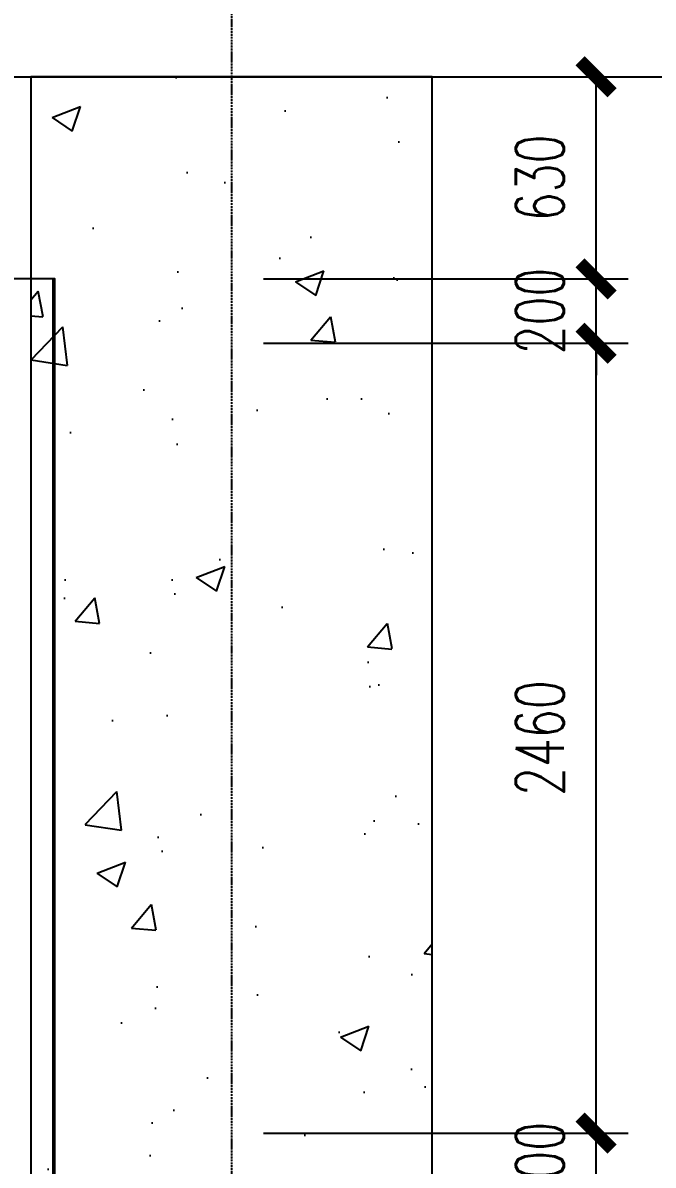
# Model space of a CAD drawing. Header units: millimetres. Extents: x -198529 to 244266, y -64 to 158464.
# Drawn here: x -143461 to -141498, y 109530 to 113088 of the extents above; entities that cross this region are included whole.
import ezdxf

# ---------------------------------------------------------------- set-up
doc = ezdxf.new("R2010")
doc.units = ezdxf.units.MM
doc.linetypes.add('ACAD_ISO10W100', pattern=[18.5, 12, -3, 0.5, -3])
for name, color, linetype in [('0-DCC-STRUC-T', 4, 'Continuous'), ('ANCHOR BOLTS', 4, 'Continuous'), ('COIL-BANK', 8, 'Continuous'), ('K-CEIL-DCC-RACK', 10, 'Continuous')]:
    doc.layers.add(name, color=color, linetype=linetype)
doc.styles.add('DIM_FONT', font='SIMPLEX', dxfattribs={"width": 0.7, "bigfont": 'GBCBIG'})
doc.dimstyles.new('DIM-1', dxfattribs={"dimtxt": 150, "dimasz": 100, "dimexe": 100, "dimexo": 100, "dimgap": 100, "dimtad": 1, "dimdec": 0, "dimzin": 12, "dimdsep": 46, "dimtxsty": 'DIM_FONT', "dimblk": 'ARCHTICK', "dimcen": 2.5, "dimclrd": 256, "dimclre": 256, "dimclrt": 256, "dimadec": 0, "dimazin": 3, "dimtfac": 1, "dimtdec": 0, "dimtix": 1, "dimtmove": 2, "dimatfit": 3, "dimfxl": 1, "dimlwd": -1, "dimlwe": -1, "dimarcsym": 0})

# ---------------------------------------------------------------- blocks, each defined once
blk = doc.blocks.new('_ArchTick')
at = {"color": 0, "linetype": 'ByBlock', "const_width": 0.4}
blk.add_lwpolyline([(-0.5, -0.5), (0.5, 0.5)], dxfattribs=at)
blk = doc.blocks.new('*D214')
at = {"layer": '0-DCC-STRUC-T', "transparency": 16777216}
for p, q in [((-141675.7, 109630), (-141675.7, 109730)), ((-142711.3, 109630), (-141575.7, 109630)), ((-141675.7, 109430), (-141675.7, 109630)), ((-142570, 109430), (-141575.7, 109430)), ((-141675.7, 109430), (-141675.7, 109330))]:
    blk.add_line(p, q, dxfattribs=at)
at = {"layer": 'Defpoints', "color": 0, "transparency": 16777216}
for p in [(-142811.3, 109630), (-141675.7, 109630), (-142670, 109430)]:
    blk.add_point(p, dxfattribs=at)
at = {"layer": '0-DCC-STRUC-T', "transparency": 16777216, "xscale": 100, "yscale": 100, "zscale": 100}
for p, rotation in [((-141675.7, 109630), 270), ((-141675.7, 109430), 90)]:
    blk.add_blockref('_ArchTick', p, dxfattribs=dict(at, rotation=rotation))
at = {"layer": '0-DCC-STRUC-T', "transparency": 16777216, "insert": (-141850.7, 109530), "char_height": 150, "attachment_point": 5, "rotation": 90, "style": 'DIM_FONT'}
blk.add_mtext('200', dxfattribs=at)
blk = doc.blocks.new('*D215')
at = {"layer": '0-DCC-STRUC-T', "transparency": 16777216}
for p, q in [((-142711.3, 112090), (-141575.7, 112090)), ((-141675.7, 109630), (-141675.7, 112090)), ((-142570, 109630), (-141575.7, 109630))]:
    blk.add_line(p, q, dxfattribs=at)
at = {"layer": 'Defpoints', "color": 0, "transparency": 16777216}
for p in [(-142811.3, 112090), (-141675.7, 112090), (-142670, 109630)]:
    blk.add_point(p, dxfattribs=at)
at = {"layer": '0-DCC-STRUC-T', "transparency": 16777216, "xscale": 100, "yscale": 100, "zscale": 100}
for p, rotation in [((-141675.7, 112090), 90), ((-141675.7, 109630), 270)]:
    blk.add_blockref('_ArchTick', p, dxfattribs=dict(at, rotation=rotation))
at = {"layer": '0-DCC-STRUC-T', "transparency": 16777216, "insert": (-141850.7, 110860), "char_height": 150, "attachment_point": 5, "rotation": 90, "style": 'DIM_FONT'}
blk.add_mtext('2460', dxfattribs=at)
blk = doc.blocks.new('*D216')
at = {"layer": '0-DCC-STRUC-T', "transparency": 16777216}
for p, q in [((-141675.7, 112290), (-141675.7, 112390)), ((-142711.3, 112290), (-141575.7, 112290)), ((-141675.7, 112090), (-141675.7, 112290)), ((-142711.3, 112090), (-141575.7, 112090)), ((-141675.7, 112090), (-141675.7, 111990))]:
    blk.add_line(p, q, dxfattribs=at)
at = {"layer": 'Defpoints', "color": 0, "transparency": 16777216}
for p in [(-142811.3, 112290), (-141675.7, 112290), (-142811.3, 112090)]:
    blk.add_point(p, dxfattribs=at)
at = {"layer": '0-DCC-STRUC-T', "transparency": 16777216, "xscale": 100, "yscale": 100, "zscale": 100}
for p, rotation in [((-141675.7, 112290), 270), ((-141675.7, 112090), 90)]:
    blk.add_blockref('_ArchTick', p, dxfattribs=dict(at, rotation=rotation))
at = {"layer": '0-DCC-STRUC-T', "transparency": 16777216, "insert": (-141850.7, 112190), "char_height": 150, "attachment_point": 5, "rotation": 90, "style": 'DIM_FONT'}
blk.add_mtext('200', dxfattribs=at)
blk = doc.blocks.new('*D181')
at = {"layer": '0-DCC-STRUC-T', "transparency": 16777216}
for p, q in [((-142711.3, 112920), (-141575.7, 112920)), ((-141675.7, 112290), (-141675.7, 112920)), ((-142711.3, 112290), (-141575.7, 112290))]:
    blk.add_line(p, q, dxfattribs=at)
at = {"layer": 'Defpoints', "color": 0, "transparency": 16777216}
for p in [(-142811.3, 112920), (-141675.7, 112920), (-142811.3, 112290)]:
    blk.add_point(p, dxfattribs=at)
at = {"layer": '0-DCC-STRUC-T', "transparency": 16777216, "xscale": 100, "yscale": 100, "zscale": 100}
for p, rotation in [((-141675.7, 112920), 90), ((-141675.7, 112290), 270)]:
    blk.add_blockref('_ArchTick', p, dxfattribs=dict(at, rotation=rotation))
at = {"layer": '0-DCC-STRUC-T', "transparency": 16777216, "insert": (-141850.7, 112605), "char_height": 150, "attachment_point": 5, "rotation": 90, "style": 'DIM_FONT'}
blk.add_mtext('630', dxfattribs=at)

msp = doc.modelspace()

# ---------------------------------------------------------------- hatches: boundary and pattern name
at = {"transparency": 33554687}
h = msp.add_hatch(dxfattribs=at)
h.set_pattern_fill('AR-CONC', color=252, scale=5)
h.paths.add_polyline_path([(-143436.3, 106820), (-142186.3, 106820), (-142186.3, 112920), (-143436.3, 112920)])

# ---------------------------------------------------------------- linework, layer by layer
at = {"layer": 'ANCHOR BOLTS', "linetype": 'ACAD_ISO10W100', "ltscale": 0.5}
msp.add_line((-142811.3, 114284), (-142811.3, 104617), dxfattribs=at)
at = {"layer": 'COIL-BANK'}
msp.add_line((-153606.8, 112920), (-138791, 112920), dxfattribs=at)
msp.add_lwpolyline([(-143436.3, 106820), (-142186.3, 106820), (-142186.3, 112920), (-143436.3, 112920)], close=True, dxfattribs=at)
msp.add_lwpolyline([(-143436.3, 106820), (-142186.3, 106820), (-142186.3, 112920), (-143436.3, 112920)], close=True, dxfattribs=at)
at = {"layer": 'K-CEIL-DCC-RACK'}
for points in [[(-143561.2, 106859.5), (-143361.2, 106859.5), (-143361.2, 112290), (-143561.2, 112290)], [(-143555.2, 106859.5), (-143367.2, 106859.5), (-143367.2, 112290), (-143555.2, 112290)]]:
    msp.add_lwpolyline(points, close=True, dxfattribs=at)

# ---------------------------------------------------------------- dimensions: what is measured, and where the dimension line sits
at = {"layer": '0-DCC-STRUC-T'}
for base, p1, p2, picture, middle in [((-141675.7, 112920), (-142811.3, 112290), (-142811.3, 112920), '*D181', (-141850.7, 112605)), ((-141675.7, 112290), (-142811.3, 112090), (-142811.3, 112290), '*D216', (-141850.7, 112190)), ((-141675.7, 112090), (-142670, 109630), (-142811.3, 112090), '*D215', (-141850.7, 110860)), ((-141675.7, 109630), (-142670, 109430), (-142811.3, 109630), '*D214', (-141850.7, 109530))]:
    dim = msp.add_linear_dim(base=base, p1=p1, p2=p2, angle=90, dimstyle='DIM-1', dxfattribs=at)
    dim.commit()
    dim.dimension.update_dxf_attribs({"geometry": picture, "text_midpoint": middle})

doc.saveas('drawing.dxf')
